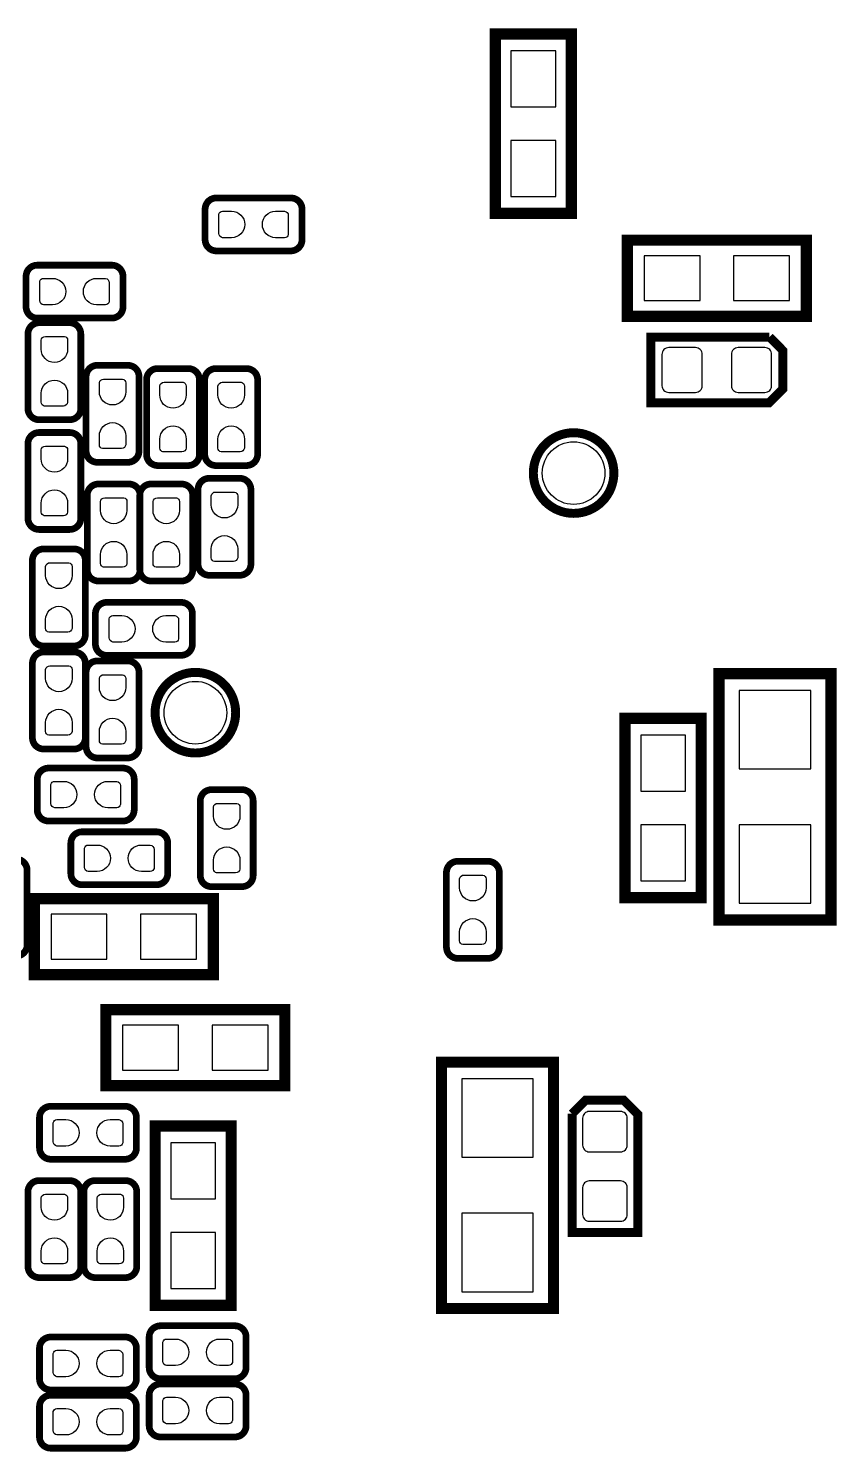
# Model space of a CAD drawing. Extents: x 6 to 176, y -11 to 159.
# Drawn here: x 111.49 to 120.66, y 74.53 to 90.67 of the extents above; entities that cross this region are included whole.
import ezdxf

# ---------------------------------------------------------------- set-up
doc = ezdxf.new("R2010")
doc.units = 0
for name, color, linetype in [('PG_NEW_SLIK-BOT', 231, 'CONTINUOUS'), ('PG_SILKSCREEN_BOTTOM', 122, 'CONTINUOUS'), ('PIN_BOTTOM', 12, 'CONTINUOUS')]:
    doc.layers.add(name, color=color, linetype=linetype)

msp = doc.modelspace()

# ---------------------------------------------------------------- linework, layer by layer
at = {"layer": 'PG_NEW_SLIK-BOT'}
for points, const_width in [([(116.7892, 90.6018), (116.7892, 88.5698), (117.6528, 88.5698), (117.6528, 90.6018), (116.7892, 90.6018)], 0.127), ([(114.469164, 88.743028), (113.62309, 88.743028)], 0.0762), ([(113.49609, 88.616028), (113.49609, 88.269826)], 0.0762), ([(114.596164, 88.269826), (114.596164, 88.616028)], 0.0762), ([(118.2878, 87.4014), (120.3198, 87.4014), (120.3198, 88.265), (118.2878, 88.265), (118.2878, 87.4014)], 0.127), ([(113.62309, 88.142826), (114.469164, 88.142826)], 0.0762), ([(112.437164, 87.981028), (111.59109, 87.981028)], 0.0762), ([(111.46409, 87.854028), (111.46409, 87.507826)], 0.0762), ([(112.564164, 87.507826), (112.564164, 87.854028)], 0.0762), ([(111.59109, 87.380826), (112.437164, 87.380826)], 0.0762), ([(111.958374, 87.327994), (111.612172, 87.327994)], 0.0762), ([(111.485172, 87.200994), (111.485172, 86.35492)], 0.0762), ([(112.085374, 86.35492), (112.085374, 87.200994)], 0.0762), ([(119.9007, 87.16518), (118.5545, 87.16518), (118.5545, 86.41842), (119.89562, 86.41842), (120.0531, 86.5759), (120.0531, 87.013034), (119.9007, 87.165434)], 0.1016), ([(112.618774, 86.845394), (112.272572, 86.845394)], 0.0762), ([(113.304574, 86.808564), (112.958372, 86.808564)], 0.0762), ([(113.964974, 86.808564), (113.618772, 86.808564)], 0.0762), ([(112.145572, 86.718394), (112.145572, 85.87232)], 0.0762), ([(112.745774, 85.87232), (112.745774, 86.718394)], 0.0762), ([(112.831372, 86.681564), (112.831372, 85.83549)], 0.0762), ([(113.431574, 85.83549), (113.431574, 86.681564)], 0.0762), ([(113.491772, 86.681564), (113.491772, 85.83549)], 0.0762), ([(114.091974, 85.83549), (114.091974, 86.681564)], 0.0762), ([(111.612172, 86.22792), (111.958374, 86.22792)], 0.0762), ([(111.958374, 86.083394), (111.612172, 86.083394)], 0.0762), ([(111.485172, 85.956394), (111.485172, 85.11032)], 0.0762), ([(112.085374, 85.11032), (112.085374, 85.956394)], 0.0762), ([(112.272572, 85.74532), (112.618774, 85.74532)], 0.0762), ([(112.958372, 85.70849), (113.304574, 85.70849)], 0.0762), ([(113.618772, 85.70849), (113.964974, 85.70849)], 0.0762), ([(112.631474, 85.499194), (112.285272, 85.499194)], 0.0762), ([(113.228374, 85.499194), (112.882172, 85.499194)], 0.0762), ([(113.888774, 85.563964), (113.542572, 85.563964)], 0.0762), ([(112.158272, 85.372194), (112.158272, 84.52612)], 0.0762), ([(112.755172, 85.372194), (112.755172, 84.52612)], 0.0762), ([(112.758474, 84.52612), (112.758474, 85.372194)], 0.0762), ([(113.355374, 84.52612), (113.355374, 85.372194)], 0.0762), ([(113.415572, 85.436964), (113.415572, 84.59089)], 0.0762), ([(114.015774, 84.59089), (114.015774, 85.436964)], 0.0762), ([(111.612172, 84.98332), (111.958374, 84.98332)], 0.0762), ([(112.009174, 84.762594), (111.662972, 84.762594)], 0.0762), ([(111.535972, 84.635594), (111.535972, 83.78952)], 0.0762), ([(112.136174, 83.78952), (112.136174, 84.635594)], 0.0762), ([(112.285272, 84.39912), (112.631474, 84.39912)], 0.0762), ([(112.882172, 84.39912), (113.228374, 84.39912)], 0.0762), ([(113.542572, 84.46389), (113.888774, 84.46389)], 0.0762), ([(113.22431, 84.156804), (112.378236, 84.156804)], 0.0762), ([(112.251236, 84.029804), (112.251236, 83.683602)], 0.0762), ([(113.35131, 83.683602), (113.35131, 84.029804)], 0.0762), ([(111.662972, 83.66252), (112.009174, 83.66252)], 0.0762), ([(112.009428, 83.59394), (111.663226, 83.59394)], 0.0762), ([(111.536226, 83.46694), (111.536226, 82.620866)], 0.0762), ([(112.136428, 82.620866), (112.136428, 83.46694)], 0.0762), ([(112.618774, 83.492594), (112.272572, 83.492594)], 0.0762), ([(112.378236, 83.556602), (113.22431, 83.556602)], 0.0762), ([(112.145572, 83.365594), (112.145572, 82.51952)], 0.0762), ([(112.745774, 82.51952), (112.745774, 83.365594)], 0.0762), ([(119.3292, 83.34883), (119.3292, 80.55483), (120.5992, 80.55483), (120.5992, 83.34883), (119.3292, 83.34883)], 0.127), ([(118.2624, 82.84083), (118.2624, 80.80883), (119.126, 80.80883), (119.126, 82.84083), (118.2624, 82.84083)], 0.127), ([(111.663226, 82.493866), (112.009428, 82.493866)], 0.0762), ([(112.564164, 82.277458), (111.71809, 82.277458)], 0.0762), ([(112.272572, 82.39252), (112.618774, 82.39252)], 0.0762), ([(111.59109, 82.150458), (111.59109, 81.804256)], 0.0762), ([(112.691164, 81.804256), (112.691164, 82.150458)], 0.0762), ([(113.914428, 82.03311), (113.568226, 82.03311)], 0.0762), ([(113.441226, 81.90611), (113.441226, 81.060036)], 0.0762), ([(114.041428, 81.060036), (114.041428, 81.90611)], 0.0762), ([(111.71809, 81.677256), (112.564164, 81.677256)], 0.0762), ([(112.945164, 81.554828), (112.09909, 81.554828)], 0.0762), ([(111.97209, 81.427828), (111.97209, 81.081626)], 0.0762), ([(113.072164, 81.081626), (113.072164, 81.427828)], 0.0762), ([(116.708428, 81.22031), (116.362226, 81.22031)], 0.0762), ([(111.476028, 80.272636), (111.476028, 81.11871)], 0.0762), ([(116.235226, 81.09331), (116.235226, 80.247236)], 0.0762), ([(116.835428, 80.247236), (116.835428, 81.09331)], 0.0762), ([(111.5568, 79.9338), (113.5888, 79.9338), (113.5888, 80.7974), (111.5568, 80.7974), (111.5568, 79.9338)], 0.127), ([(112.09909, 80.954626), (112.945164, 80.954626)], 0.0762), ([(113.568226, 80.933036), (113.914428, 80.933036)], 0.0762), ([(112.3696, 78.67523), (114.4016, 78.67523), (114.4016, 79.53883), (112.3696, 79.53883), (112.3696, 78.67523)], 0.127), ([(117.4496, 76.1492), (117.4496, 78.9432), (116.1796, 78.9432), (116.1796, 76.1492), (117.4496, 76.1492)], 0.127), ([(112.589564, 78.442058), (111.74349, 78.442058)], 0.0762), ([(117.66042, 78.35773), (117.66042, 77.01153), (118.40718, 77.01153), (118.40718, 78.35265), (118.2497, 78.51013), (117.812566, 78.51013), (117.660166, 78.35773)], 0.1016), ([(111.61649, 78.315058), (111.61649, 77.968856)], 0.0762), ([(112.716564, 77.968856), (112.716564, 78.315058)], 0.0762), ([(113.792, 76.18603), (113.792, 78.21803), (112.9284, 78.21803), (112.9284, 76.18603), (113.792, 76.18603)], 0.127), ([(111.74349, 77.841856), (112.589564, 77.841856)], 0.0762), ([(111.958374, 77.599794), (111.612172, 77.599794)], 0.0762), ([(112.593374, 77.599794), (112.247172, 77.599794)], 0.0762), ([(111.485172, 77.472794), (111.485172, 76.62672)], 0.0762), ([(112.085374, 76.62672), (112.085374, 77.472794)], 0.0762), ([(112.120172, 77.472794), (112.120172, 76.62672)], 0.0762), ([(112.720374, 76.62672), (112.720374, 77.472794)], 0.0762), ([(111.612172, 76.49972), (111.958374, 76.49972)], 0.0762), ([(112.247172, 76.49972), (112.593374, 76.49972)], 0.0762), ([(112.58931, 75.825604), (111.743236, 75.825604)], 0.0762), ([(112.86109, 75.825858), (112.86109, 75.479656)], 0.0762), ([(113.834164, 75.952858), (112.98809, 75.952858)], 0.0762), ([(113.961164, 75.479656), (113.961164, 75.825858)], 0.0762), ([(111.616236, 75.698604), (111.616236, 75.352402)], 0.0762), ([(112.71631, 75.352402), (112.71631, 75.698604)], 0.0762), ([(112.98809, 75.352656), (113.834164, 75.352656)], 0.0762), ([(111.743236, 75.225402), (112.58931, 75.225402)], 0.0762), ([(113.834164, 75.292458), (112.98809, 75.292458)], 0.0762), ([(111.616236, 75.038204), (111.616236, 74.692002)], 0.0762), ([(112.58931, 75.165204), (111.743236, 75.165204)], 0.0762), ([(112.71631, 74.692002), (112.71631, 75.038204)], 0.0762), ([(112.86109, 75.165458), (112.86109, 74.819256)], 0.0762), ([(113.961164, 74.819256), (113.961164, 75.165458)], 0.0762), ([(112.98809, 74.692256), (113.834164, 74.692256)], 0.0762), ([(111.743236, 74.565002), (112.58931, 74.565002)], 0.0762)]:
    msp.add_lwpolyline(points, dxfattribs=dict(at, const_width=const_width))
for points, const_width in [([(113.62309, 88.743028, 0.414214), (113.49609, 88.616028)], 0.0762), ([(114.596164, 88.616028, 0.414214), (114.469164, 88.743028)], 0.0762), ([(113.49609, 88.269826, 0.414214), (113.62309, 88.142826)], 0.0762), ([(114.469164, 88.142826, 0.414214), (114.596164, 88.269826)], 0.0762), ([(111.59109, 87.981028, 0.414214), (111.46409, 87.854028)], 0.0762), ([(112.564164, 87.854028, 0.414214), (112.437164, 87.981028)], 0.0762), ([(111.46409, 87.507826, 0.414214), (111.59109, 87.380826)], 0.0762), ([(112.437164, 87.380826, 0.414214), (112.564164, 87.507826)], 0.0762), ([(111.612172, 87.327994, 0.414214), (111.485172, 87.200994)], 0.0762), ([(112.085374, 87.200994, 0.414214), (111.958374, 87.327994)], 0.0762), ([(112.272572, 86.845394, 0.414214), (112.145572, 86.718394)], 0.0762), ([(112.745774, 86.718394, 0.414214), (112.618774, 86.845394)], 0.0762), ([(112.958372, 86.808564, 0.414214), (112.831372, 86.681564)], 0.0762), ([(113.431574, 86.681564, 0.414214), (113.304574, 86.808564)], 0.0762), ([(113.618772, 86.808564, 0.414214), (113.491772, 86.681564)], 0.0762), ([(114.091974, 86.681564, 0.414214), (113.964974, 86.808564)], 0.0762), ([(111.485172, 86.35492, 0.414214), (111.612172, 86.22792)], 0.0762), ([(111.958374, 86.22792, 0.414214), (112.085374, 86.35492)], 0.0762), ([(111.612172, 86.083394, 0.414214), (111.485172, 85.956394)], 0.0762), ([(112.085374, 85.956394, 0.414214), (111.958374, 86.083394)], 0.0762), ([(118.1354, 85.6234, 1), (117.221, 85.6234, 1), (118.1354, 85.6234)], 0.1016), ([(112.145572, 85.87232, 0.414214), (112.272572, 85.74532)], 0.0762), ([(112.618774, 85.74532, 0.414214), (112.745774, 85.87232)], 0.0762), ([(112.831372, 85.83549, 0.414214), (112.958372, 85.70849)], 0.0762), ([(113.304574, 85.70849, 0.414214), (113.431574, 85.83549)], 0.0762), ([(113.491772, 85.83549, 0.414214), (113.618772, 85.70849)], 0.0762), ([(113.964974, 85.70849, 0.414214), (114.091974, 85.83549)], 0.0762), ([(112.285272, 85.499194, 0.414214), (112.158272, 85.372194)], 0.0762), ([(112.758474, 85.372194, 0.414214), (112.631474, 85.499194)], 0.0762), ([(112.882172, 85.499194, 0.414214), (112.755172, 85.372194)], 0.0762), ([(113.355374, 85.372194, 0.414214), (113.228374, 85.499194)], 0.0762), ([(113.542572, 85.563964, 0.414214), (113.415572, 85.436964)], 0.0762), ([(114.015774, 85.436964, 0.414214), (113.888774, 85.563964)], 0.0762), ([(111.485172, 85.11032, 0.414214), (111.612172, 84.98332)], 0.0762), ([(111.958374, 84.98332, 0.414214), (112.085374, 85.11032)], 0.0762), ([(111.662972, 84.762594, 0.414214), (111.535972, 84.635594)], 0.0762), ([(112.136174, 84.635594, 0.414214), (112.009174, 84.762594)], 0.0762), ([(113.415572, 84.59089, 0.414214), (113.542572, 84.46389)], 0.0762), ([(113.888774, 84.46389, 0.414214), (114.015774, 84.59089)], 0.0762), ([(112.158272, 84.52612, 0.414214), (112.285272, 84.39912)], 0.0762), ([(112.631474, 84.39912, 0.414214), (112.758474, 84.52612)], 0.0762), ([(112.755172, 84.52612, 0.414214), (112.882172, 84.39912)], 0.0762), ([(113.228374, 84.39912, 0.414214), (113.355374, 84.52612)], 0.0762), ([(112.378236, 84.156804, 0.414214), (112.251236, 84.029804)], 0.0762), ([(113.35131, 84.029804, 0.414214), (113.22431, 84.156804)], 0.0762), ([(111.535972, 83.78952, 0.414214), (111.662972, 83.66252)], 0.0762), ([(112.009174, 83.66252, 0.414214), (112.136174, 83.78952)], 0.0762), ([(111.663226, 83.59394, 0.414214), (111.536226, 83.46694)], 0.0762), ([(112.136428, 83.46694, 0.414214), (112.009428, 83.59394)], 0.0762), ([(112.251236, 83.683602, 0.414214), (112.378236, 83.556602)], 0.0762), ([(113.22431, 83.556602, 0.414214), (113.35131, 83.683602)], 0.0762), ([(112.272572, 83.492594, 0.414214), (112.145572, 83.365594)], 0.0762), ([(112.745774, 83.365594, 0.414214), (112.618774, 83.492594)], 0.0762), ([(113.8428, 82.9056, 1), (112.9284, 82.9056, 1), (113.8428, 82.9056)], 0.1016), ([(111.536226, 82.620866, 0.414214), (111.663226, 82.493866)], 0.0762), ([(112.009428, 82.493866, 0.414214), (112.136428, 82.620866)], 0.0762), ([(112.145572, 82.51952, 0.414214), (112.272572, 82.39252)], 0.0762), ([(112.618774, 82.39252, 0.414214), (112.745774, 82.51952)], 0.0762), ([(111.71809, 82.277458, 0.414214), (111.59109, 82.150458)], 0.0762), ([(112.691164, 82.150458, 0.414214), (112.564164, 82.277458)], 0.0762), ([(113.568226, 82.03311, 0.414214), (113.441226, 81.90611)], 0.0762), ([(114.041428, 81.90611, 0.414214), (113.914428, 82.03311)], 0.0762), ([(111.59109, 81.804256, 0.414214), (111.71809, 81.677256)], 0.0762), ([(112.564164, 81.677256, 0.414214), (112.691164, 81.804256)], 0.0762), ([(112.09909, 81.554828, 0.414214), (111.97209, 81.427828)], 0.0762), ([(113.072164, 81.427828, 0.414214), (112.945164, 81.554828)], 0.0762), ([(111.476028, 81.11871, 0.414214), (111.349028, 81.24571)], 0.0762), ([(116.362226, 81.22031, 0.414214), (116.235226, 81.09331)], 0.0762), ([(116.835428, 81.09331, 0.414214), (116.708428, 81.22031)], 0.0762), ([(111.97209, 81.081626, 0.414214), (112.09909, 80.954626)], 0.0762), ([(112.945164, 80.954626, 0.414214), (113.072164, 81.081626)], 0.0762), ([(113.441226, 81.060036, 0.414214), (113.568226, 80.933036)], 0.0762), ([(113.914428, 80.933036, 0.414214), (114.041428, 81.060036)], 0.0762), ([(111.349028, 80.145636, 0.414214), (111.476028, 80.272636)], 0.0762), ([(116.235226, 80.247236, 0.414214), (116.362226, 80.120236)], 0.0762), ([(116.708428, 80.120236, 0.414214), (116.835428, 80.247236)], 0.0762), ([(111.74349, 78.442058, 0.414214), (111.61649, 78.315058)], 0.0762), ([(112.716564, 78.315058, 0.414214), (112.589564, 78.442058)], 0.0762), ([(111.61649, 77.968856, 0.414214), (111.74349, 77.841856)], 0.0762), ([(112.589564, 77.841856, 0.414214), (112.716564, 77.968856)], 0.0762), ([(111.612172, 77.599794, 0.414214), (111.485172, 77.472794)], 0.0762), ([(112.085374, 77.472794, 0.414214), (111.958374, 77.599794)], 0.0762), ([(112.247172, 77.599794, 0.414214), (112.120172, 77.472794)], 0.0762), ([(112.720374, 77.472794, 0.414214), (112.593374, 77.599794)], 0.0762), ([(111.485172, 76.62672, 0.414214), (111.612172, 76.49972)], 0.0762), ([(111.958374, 76.49972, 0.414214), (112.085374, 76.62672)], 0.0762), ([(112.120172, 76.62672, 0.414214), (112.247172, 76.49972)], 0.0762), ([(112.593374, 76.49972, 0.414214), (112.720374, 76.62672)], 0.0762), ([(111.743236, 75.825604, 0.414214), (111.616236, 75.698604)], 0.0762), ([(112.71631, 75.698604, 0.414214), (112.58931, 75.825604)], 0.0762), ([(112.98809, 75.952858, 0.414214), (112.86109, 75.825858)], 0.0762), ([(113.961164, 75.825858, 0.414214), (113.834164, 75.952858)], 0.0762), ([(111.616236, 75.352402, 0.414214), (111.743236, 75.225402)], 0.0762), ([(112.58931, 75.225402, 0.414214), (112.71631, 75.352402)], 0.0762), ([(112.86109, 75.479656, 0.414214), (112.98809, 75.352656)], 0.0762), ([(113.834164, 75.352656, 0.414214), (113.961164, 75.479656)], 0.0762), ([(112.98809, 75.292458, 0.414214), (112.86109, 75.165458)], 0.0762), ([(113.961164, 75.165458, 0.414214), (113.834164, 75.292458)], 0.0762), ([(111.743236, 75.165204, 0.414214), (111.616236, 75.038204)], 0.0762), ([(112.71631, 75.038204, 0.414214), (112.58931, 75.165204)], 0.0762), ([(111.616236, 74.692002, 0.414214), (111.743236, 74.565002)], 0.0762), ([(112.58931, 74.565002, 0.414214), (112.71631, 74.692002)], 0.0762), ([(112.86109, 74.819256, 0.414214), (112.98809, 74.692256)], 0.0762), ([(113.834164, 74.692256, 0.414214), (113.961164, 74.819256)], 0.0762)]:
    msp.add_lwpolyline(points, format="xyb", dxfattribs=dict(at, const_width=const_width))
at = {"layer": 'PG_SILKSCREEN_BOTTOM', "const_width": 0.0762}
msp.add_lwpolyline([(116.362226, 80.120236), (116.708428, 80.120236)], dxfattribs=at)
at = {"layer": 'PIN_BOTTOM'}
for points in [[(117.475, 89.7763), (117.475, 90.4113), (116.967, 90.4113), (116.967, 89.7763)], [(117.475, 88.7603), (117.475, 89.3953), (116.967, 89.3953), (116.967, 88.7603)], [(119.1133, 88.0872), (118.4783, 88.0872), (118.4783, 87.5792), (119.1133, 87.5792)], [(120.1293, 88.0872), (119.4943, 88.0872), (119.4943, 87.5792), (120.1293, 87.5792)], [(120.3706, 83.15833), (119.5578, 83.15833), (119.5578, 82.26933), (120.3706, 82.26933)], [(118.9482, 82.01533), (118.9482, 82.65033), (118.4402, 82.65033), (118.4402, 82.01533)], [(118.9482, 80.99933), (118.9482, 81.63433), (118.4402, 81.63433), (118.4402, 80.99933)], [(120.3706, 81.63433), (119.5578, 81.63433), (119.5578, 80.74533), (120.3706, 80.74533)], [(112.3823, 80.6196), (111.7473, 80.6196), (111.7473, 80.1116), (112.3823, 80.1116)], [(113.3983, 80.6196), (112.7633, 80.6196), (112.7633, 80.1116), (113.3983, 80.1116)], [(113.1951, 79.36103), (112.5601, 79.36103), (112.5601, 78.85303), (113.1951, 78.85303)], [(114.2111, 79.36103), (113.5761, 79.36103), (113.5761, 78.85303), (114.2111, 78.85303)], [(116.4082, 77.8637), (117.221, 77.8637), (117.221, 78.7527), (116.4082, 78.7527)], [(113.1062, 78.02753), (113.1062, 77.39253), (113.6142, 77.39253), (113.6142, 78.02753)], [(116.4082, 76.3397), (117.221, 76.3397), (117.221, 77.2287), (116.4082, 77.2287)], [(113.1062, 77.01153), (113.1062, 76.37653), (113.6142, 76.37653), (113.6142, 77.01153)]]:
    msp.add_lwpolyline(points, close=True, dxfattribs=at)
for points in [[(113.79581, 88.292686), (113.69421, 88.292686, -0.375524), (113.651792, 88.3412), (113.651792, 88.5571, -0.365699), (113.69421, 88.592914), (113.79581, 88.592914, -0.999521)], [(114.29619, 88.592914), (114.39779, 88.592914, -0.375524), (114.440208, 88.5444), (114.440208, 88.3285, -0.365699), (114.39779, 88.292686), (114.29619, 88.292686, -0.999521)], [(111.76381, 87.530686), (111.66221, 87.530686, -0.375524), (111.619792, 87.5792), (111.619792, 87.7951, -0.365699), (111.66221, 87.830914), (111.76381, 87.830914, -0.999521)], [(112.26419, 87.830914), (112.36579, 87.830914, -0.375524), (112.408208, 87.7824), (112.408208, 87.5665, -0.365699), (112.36579, 87.530686), (112.26419, 87.530686, -0.999521)], [(111.635286, 87.02802), (111.635286, 87.12962, -0.375524), (111.6838, 87.172038), (111.8997, 87.172038, -0.365699), (111.935514, 87.12962), (111.935514, 87.02802, -0.999521)], [(118.6815, 86.614, 0.414214), (118.7577, 86.5378), (119.0625, 86.5378, 0.414214), (119.1387, 86.614), (119.1387, 86.9696, 0.414214), (119.0625, 87.0458), (118.7577, 87.0458, 0.414214), (118.6815, 86.9696)], [(119.4689, 86.614, 0.414214), (119.5451, 86.5378), (119.8499, 86.5378, 0.414214), (119.9261, 86.614), (119.9261, 86.9696, 0.414214), (119.8499, 87.0458), (119.5451, 87.0458, 0.414214), (119.4689, 86.9696)], [(111.935514, 86.52764), (111.935514, 86.42604, -0.375524), (111.887, 86.383622), (111.6711, 86.383622, -0.365699), (111.635286, 86.42604), (111.635286, 86.52764, -0.999521)], [(112.295686, 86.54542), (112.295686, 86.64702, -0.375524), (112.3442, 86.689438), (112.5601, 86.689438, -0.365699), (112.595914, 86.64702), (112.595914, 86.54542, -0.999521)], [(112.981486, 86.50859), (112.981486, 86.61019, -0.375524), (113.03, 86.652608), (113.2459, 86.652608, -0.365699), (113.281714, 86.61019), (113.281714, 86.50859, -0.999521)], [(113.641886, 86.50859), (113.641886, 86.61019, -0.375524), (113.6904, 86.652608), (113.9063, 86.652608, -0.365699), (113.942114, 86.61019), (113.942114, 86.50859, -0.999521)], [(112.595914, 86.04504), (112.595914, 85.94344, -0.375524), (112.5474, 85.901022), (112.3315, 85.901022, -0.365699), (112.295686, 85.94344), (112.295686, 86.04504, -0.999521)], [(113.281714, 86.00821), (113.281714, 85.90661, -0.375524), (113.2332, 85.864192), (113.0173, 85.864192, -0.365699), (112.981486, 85.90661), (112.981486, 86.00821, -0.999521)], [(113.942114, 86.00821), (113.942114, 85.90661, -0.375524), (113.8936, 85.864192), (113.6777, 85.864192, -0.365699), (113.641886, 85.90661), (113.641886, 86.00821, -0.999521)], [(111.635286, 85.78342), (111.635286, 85.88502, -0.375524), (111.6838, 85.927438), (111.8997, 85.927438, -0.365699), (111.935514, 85.88502), (111.935514, 85.78342, -0.999521)], [(111.935514, 85.28304), (111.935514, 85.18144, -0.375524), (111.887, 85.139022), (111.6711, 85.139022, -0.365699), (111.635286, 85.18144), (111.635286, 85.28304, -0.999521)], [(113.565686, 85.26399), (113.565686, 85.36559, -0.375524), (113.6142, 85.408008), (113.8301, 85.408008, -0.365699), (113.865914, 85.36559), (113.865914, 85.26399, -0.999521)], [(112.308386, 85.19922), (112.308386, 85.30082, -0.375524), (112.3569, 85.343238), (112.5728, 85.343238, -0.365699), (112.608614, 85.30082), (112.608614, 85.19922, -0.999521)], [(112.905286, 85.19922), (112.905286, 85.30082, -0.375524), (112.9538, 85.343238), (113.1697, 85.343238, -0.365699), (113.205514, 85.30082), (113.205514, 85.19922, -0.999521)], [(113.865914, 84.76361), (113.865914, 84.66201, -0.375524), (113.8174, 84.619592), (113.6015, 84.619592, -0.365699), (113.565686, 84.66201), (113.565686, 84.76361, -0.999521)], [(112.608614, 84.69884), (112.608614, 84.59724, -0.375524), (112.5601, 84.554822), (112.3442, 84.554822, -0.365699), (112.308386, 84.59724), (112.308386, 84.69884, -0.999521)], [(113.205514, 84.69884), (113.205514, 84.59724, -0.375524), (113.157, 84.554822), (112.9411, 84.554822, -0.365699), (112.905286, 84.59724), (112.905286, 84.69884, -0.999521)], [(111.686086, 84.46262), (111.686086, 84.56422, -0.375524), (111.7346, 84.606638), (111.9505, 84.606638, -0.365699), (111.986314, 84.56422), (111.986314, 84.46262, -0.999521)], [(111.986314, 83.96224), (111.986314, 83.86064, -0.375524), (111.9378, 83.818222), (111.7219, 83.818222, -0.365699), (111.686086, 83.86064), (111.686086, 83.96224, -0.999521)], [(112.55121, 83.706716), (112.44961, 83.706716, -0.375524), (112.407192, 83.75523), (112.407192, 83.97113, -0.365699), (112.44961, 84.006944), (112.55121, 84.006944, -0.999521)], [(113.05159, 84.006944), (113.15319, 84.006944, -0.375524), (113.195608, 83.95843), (113.195608, 83.74253, -0.365699), (113.15319, 83.706716), (113.05159, 83.706716, -0.999521)], [(111.686086, 83.29422), (111.686086, 83.39582, -0.375524), (111.7346, 83.438238), (111.9505, 83.438238, -0.365699), (111.986314, 83.39582), (111.986314, 83.29422, -0.999521)], [(112.295686, 83.19262), (112.295686, 83.29422, -0.375524), (112.3442, 83.336638), (112.5601, 83.336638, -0.365699), (112.595914, 83.29422), (112.595914, 83.19262, -0.999521)], [(111.986314, 82.79384), (111.986314, 82.69224, -0.375524), (111.9378, 82.649822), (111.7219, 82.649822, -0.365699), (111.686086, 82.69224), (111.686086, 82.79384, -0.999521)], [(112.595914, 82.69224), (112.595914, 82.59064, -0.375524), (112.5474, 82.548222), (112.3315, 82.548222, -0.365699), (112.295686, 82.59064), (112.295686, 82.69224, -0.999521)], [(111.89081, 81.827116), (111.78921, 81.827116, -0.375524), (111.746792, 81.87563), (111.746792, 82.09153, -0.365699), (111.78921, 82.127344), (111.89081, 82.127344, -0.999521)], [(112.39119, 82.127344), (112.49279, 82.127344, -0.375524), (112.535208, 82.07883), (112.535208, 81.86293, -0.365699), (112.49279, 81.827116), (112.39119, 81.827116, -0.999521)], [(113.591086, 81.73339), (113.591086, 81.83499, -0.375524), (113.6396, 81.877408), (113.8555, 81.877408, -0.365699), (113.891314, 81.83499), (113.891314, 81.73339, -0.999521)], [(112.27181, 81.104486), (112.17021, 81.104486, -0.375524), (112.127792, 81.153), (112.127792, 81.3689, -0.365699), (112.17021, 81.404714), (112.27181, 81.404714, -0.999521)], [(112.77219, 81.404714), (112.87379, 81.404714, -0.375524), (112.916208, 81.3562), (112.916208, 81.1403, -0.365699), (112.87379, 81.104486), (112.77219, 81.104486, -0.999521)], [(113.891314, 81.23301), (113.891314, 81.13141, -0.375524), (113.8428, 81.088992), (113.6269, 81.088992, -0.365699), (113.591086, 81.13141), (113.591086, 81.23301, -0.999521)], [(116.385086, 80.92059), (116.385086, 81.02219, -0.375524), (116.4336, 81.064608), (116.6495, 81.064608, -0.365699), (116.685314, 81.02219), (116.685314, 80.92059, -0.999521)], [(116.685314, 80.42021), (116.685314, 80.31861, -0.375524), (116.6368, 80.276192), (116.4209, 80.276192, -0.365699), (116.385086, 80.31861), (116.385086, 80.42021, -0.999521)], [(111.91621, 77.991716), (111.81461, 77.991716, -0.375524), (111.772192, 78.04023), (111.772192, 78.25613, -0.365699), (111.81461, 78.291944), (111.91621, 78.291944, -0.999521)], [(112.41659, 78.291944), (112.51819, 78.291944, -0.375524), (112.560608, 78.24343), (112.560608, 78.02753, -0.365699), (112.51819, 77.991716), (112.41659, 77.991716, -0.999521)], [(118.2116, 77.92593, 0.414214), (118.2878, 78.00213), (118.2878, 78.30693, 0.414214), (118.2116, 78.38313), (117.856, 78.38313, 0.414214), (117.7798, 78.30693), (117.7798, 78.00213, 0.414214), (117.856, 77.92593)], [(118.2116, 77.13853, 0.414214), (118.2878, 77.21473), (118.2878, 77.51953, 0.414214), (118.2116, 77.59573), (117.856, 77.59573, 0.414214), (117.7798, 77.51953), (117.7798, 77.21473, 0.414214), (117.856, 77.13853)], [(111.635286, 77.29982), (111.635286, 77.40142, -0.375524), (111.6838, 77.443838), (111.8997, 77.443838, -0.365699), (111.935514, 77.40142), (111.935514, 77.29982, -0.999521)], [(112.270286, 77.29982), (112.270286, 77.40142, -0.375524), (112.3188, 77.443838), (112.5347, 77.443838, -0.365699), (112.570514, 77.40142), (112.570514, 77.29982, -0.999521)], [(111.935514, 76.79944), (111.935514, 76.69784, -0.375524), (111.887, 76.655422), (111.6711, 76.655422, -0.365699), (111.635286, 76.69784), (111.635286, 76.79944, -0.999521)], [(112.570514, 76.79944), (112.570514, 76.69784, -0.375524), (112.522, 76.655422), (112.3061, 76.655422, -0.365699), (112.270286, 76.69784), (112.270286, 76.79944, -0.999521)], [(113.16081, 75.502516), (113.05921, 75.502516, -0.375524), (113.016792, 75.55103), (113.016792, 75.76693, -0.365699), (113.05921, 75.802744), (113.16081, 75.802744, -0.999521)], [(113.66119, 75.802744), (113.76279, 75.802744, -0.375524), (113.805208, 75.75423), (113.805208, 75.53833, -0.365699), (113.76279, 75.502516), (113.66119, 75.502516, -0.999521)], [(111.91621, 75.375516), (111.81461, 75.375516, -0.375524), (111.772192, 75.42403), (111.772192, 75.63993, -0.365699), (111.81461, 75.675744), (111.91621, 75.675744, -0.999521)], [(112.41659, 75.675744), (112.51819, 75.675744, -0.375524), (112.560608, 75.62723), (112.560608, 75.41133, -0.365699), (112.51819, 75.375516), (112.41659, 75.375516, -0.999521)], [(113.16081, 74.842116), (113.05921, 74.842116, -0.375524), (113.016792, 74.89063), (113.016792, 75.10653, -0.365699), (113.05921, 75.142344), (113.16081, 75.142344, -0.999521)], [(113.66119, 75.142344), (113.76279, 75.142344, -0.375524), (113.805208, 75.09383), (113.805208, 74.87793, -0.365699), (113.76279, 74.842116), (113.66119, 74.842116, -0.999521)], [(111.91621, 74.715116), (111.81461, 74.715116, -0.375524), (111.772192, 74.76363), (111.772192, 74.97953, -0.365699), (111.81461, 75.015344), (111.91621, 75.015344, -0.999521)], [(112.41659, 75.015344), (112.51819, 75.015344, -0.375524), (112.560608, 74.96683), (112.560608, 74.75093, -0.365699), (112.51819, 74.715116), (112.41659, 74.715116, -0.999521)]]:
    msp.add_lwpolyline(points, format="xyb", close=True, dxfattribs=at)
for centre in [(117.6782, 85.6234), (113.3856, 82.9056)]:
    msp.add_circle(centre, 0.3556, dxfattribs=at)

doc.saveas('drawing.dxf')
